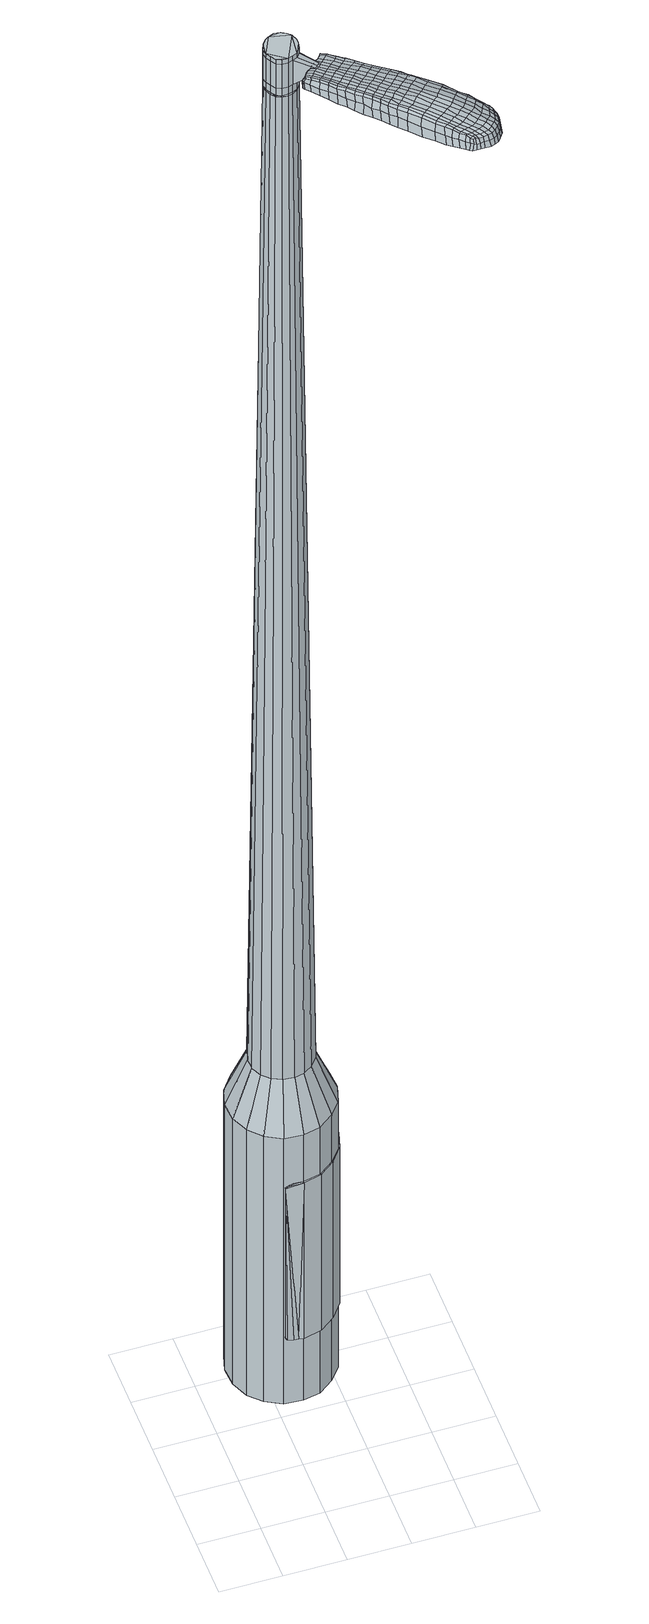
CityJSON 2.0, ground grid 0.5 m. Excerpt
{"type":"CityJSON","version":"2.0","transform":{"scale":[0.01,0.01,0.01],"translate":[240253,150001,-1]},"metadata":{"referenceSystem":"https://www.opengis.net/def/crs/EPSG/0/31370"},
"CityObjects":{
"object1":{"type":"GenericCityObject","attributes":{"cluster":931,"mean_distance_to_centroid":0.25,"new_centroid_x":240253.65,"new_centroid_y":150002.53,"mean_distance_to_camera":6.31,"H1":20.64,"H2":16.55,"Z_final":116.7,"cluster2":-1,"proj_x":240248.63,"proj_y":150007.38,"id_line":44133,"bearing_l":43.96,"distance":6.98,"orientation":"right","G_obj":313.96},"geometry":[{"type":"MultiSurface","lod":"2","boundaries":[[[0,1,2,3]],[[1,4,5,2]],[[4,6,7,5]],[[6,8,9,7]],[[8,10,11,9]],[[10,12,13,11]],[[12,14,15,13]],[[14,16,17,15]],[[16,18,19,17]],[[18,20,21,19]],[[20,22,23,21]],[[22,24,25,23]],[[24,26,27,25]],[[26,28,29,27]],[[28,30,31,29]],[[30,32,33,31]],[[32,34,35,33]],[[34,0,3,35]],[[36,37,38,39]],[[38,40,41,42]],[[41,43,42]],[[42,44,45,46]],[[45,47,46]],[[46,48,49,50]],[[49,51,50]],[[42,46,50,38]],[[50,52,39,38]],[[53,36,39]],[[2,5,7,35]],[[7,9,11,15]],[[11,13,15]],[[15,17,19,23]],[[19,21,23]],[[23,25,27,31]],[[27,29,31]],[[15,23,31,7]],[[31,33,35,7]],[[3,2,35]],[[1,0,54,55]],[[0,34,56,54]],[[34,32,57,56]],[[32,30,58,57]],[[30,28,59,58]],[[28,26,60,59]],[[26,24,61,60]],[[24,22,62,61]],[[22,20,63,62]],[[20,18,64,63]],[[18,16,65,64]],[[16,14,66,65]],[[14,12,67,66]],[[12,10,68,67]],[[10,8,69,68]],[[8,6,70,69]],[[6,4,71,70]],[[4,1,55,71]],[[55,54,72,73]],[[54,56,74,72]],[[56,57,75,74]],[[57,58,76,75]],[[58,59,77,76]],[[59,60,78,77]],[[60,61,79,78]],[[61,62,80,79]],[[62,63,81,80]],[[63,64,82,81]],[[64,65,83,82]],[[65,66,84,83]],[[66,67,85,84]],[[67,68,86,85]],[[68,69,87,86]],[[69,70,88,87]],[[70,71,89,88]],[[71,55,73,89]],[[90,91,92,73]],[[93,94,91,90]],[[75,95,94,93]],[[96,97,95,75]],[[98,99,97,96]],[[100,101,99,98]],[[102,103,101,100]],[[104,105,103,102]],[[106,107,105,104]],[[108,109,107,106]],[[83,110,109,108]],[[111,112,110,83]],[[85,113,112,111]],[[86,114,113,85]],[[115,116,114,86]],[[117,118,116,115]],[[89,119,118,117]],[[73,92,119,89]],[[120,121,122,123]],[[124,120,123,125]],[[126,124,125,127]],[[128,126,127,129]],[[130,128,129,131]],[[132,130,131,133]],[[134,132,133,135]],[[136,134,135,137]],[[138,136,137,139]],[[140,138,139,141]],[[142,140,141,143]],[[144,142,143,145]],[[146,144,145,147]],[[148,146,147,149]],[[150,148,149,151]],[[152,150,151,153]],[[72,90,73]],[[72,74,93,90]],[[74,75,93]],[[76,96,75]],[[76,77,98,96]],[[77,78,100,98]],[[78,79,102,100]],[[79,80,104,102]],[[80,81,106,104]],[[81,82,108,106]],[[82,83,108]],[[84,111,83]],[[84,85,111]],[[87,115,86]],[[87,88,117,115]],[[88,89,117]],[[154,92,91]],[[155,118,119]],[[155,156,116,118]],[[156,114,116]],[[157,112,113]],[[157,110,112]],[[158,109,110]],[[158,159,107,109]],[[159,160,105,107]],[[160,161,103,105]],[[161,162,101,103]],[[162,163,99,101]],[[163,164,97,99]],[[164,95,97]],[[165,94,95]],[[165,154,91,94]],[[39,52,152,166]],[[92,154,167,153]],[[53,39,166,121]],[[154,165,122,167]],[[36,53,121,120]],[[165,95,123,122]],[[37,36,120,124]],[[95,164,125,123]],[[38,37,124,126]],[[164,163,127,125]],[[40,38,126,128]],[[163,162,129,127]],[[41,40,128,130]],[[162,161,131,129]],[[43,41,130,132]],[[161,160,133,131]],[[42,43,132,134]],[[160,159,135,133]],[[44,42,134,136]],[[159,158,137,135]],[[45,44,136,138]],[[158,110,139,137]],[[47,45,138,140]],[[110,157,141,139]],[[46,47,140,142]],[[157,113,143,141]],[[48,46,142,144]],[[113,114,145,143]],[[49,48,144,146]],[[114,156,147,145]],[[51,49,146,148]],[[156,155,149,147]],[[50,51,148,150]],[[155,119,151,149]],[[52,50,150,152]],[[119,92,153,151]],[[152,153,168,169]],[[153,167,170,168]],[[167,122,171,170]],[[122,121,172,171]],[[121,166,173,172]],[[166,152,169,173]],[[174,175,176,177]],[[178,174,177,179]],[[174,178,180,181]],[[175,174,181,182]],[[183,184,185,186]],[[187,183,186,188]],[[183,187,189,190]],[[184,183,190,191]],[[192,193,194,195]],[[196,192,195,197]],[[192,196,198,199]],[[193,192,199,200]],[[201,202,203,204]],[[205,201,204,206]],[[201,205,207,208]],[[202,201,208,209]],[[210,211,212,213]],[[214,210,213,215]],[[210,214,216,217]],[[211,210,217,218]],[[219,220,221,222]],[[223,219,222,224]],[[219,223,225,226]],[[220,219,226,227]],[[228,229,230,231]],[[220,228,231,221]],[[228,220,227,232]],[[229,228,232,233]],[[234,235,236,237]],[[229,234,237,230]],[[234,229,233,238]],[[235,234,238,239]],[[240,178,179,241]],[[235,240,241,236]],[[240,235,239,242]],[[178,240,242,180]],[[243,244,245,246]],[[247,243,246,248]],[[243,247,249,250]],[[244,243,250,251]],[[252,253,254,255]],[[244,252,255,245]],[[252,244,251,256]],[[253,252,256,257]],[[258,259,260,261]],[[253,258,261,254]],[[258,253,257,262]],[[259,258,262,263]],[[264,265,266,267]],[[259,264,267,260]],[[264,259,263,268]],[[265,264,268,269]],[[270,175,182,271]],[[265,270,271,266]],[[270,265,269,272]],[[175,270,272,176]],[[273,274,275,276]],[[277,273,276,278]],[[273,277,279,280]],[[274,273,280,281]],[[282,283,284,285]],[[274,282,285,275]],[[282,274,281,286]],[[283,282,286,287]],[[288,289,290,291]],[[283,288,291,284]],[[288,283,287,292]],[[289,288,292,293]],[[294,187,188,295]],[[289,294,295,290]],[[294,289,293,296]],[[187,294,296,189]],[[297,298,299,300]],[[301,297,300,302]],[[297,301,303,304]],[[298,297,304,305]],[[306,307,308,309]],[[298,306,309,299]],[[306,298,305,310]],[[307,306,310,311]],[[312,313,314,315]],[[307,312,315,308]],[[312,307,311,316]],[[313,312,316,317]],[[318,319,320,321]],[[313,318,321,314]],[[318,313,317,322]],[[319,318,322,323]],[[324,184,191,325]],[[319,324,325,320]],[[324,319,323,326]],[[184,324,326,185]],[[327,213,212,328]],[[329,327,328,330]],[[327,329,331,332]],[[213,327,332,215]],[[333,329,330,334]],[[335,333,334,336]],[[333,335,337,338]],[[329,333,338,331]],[[339,335,336,340]],[[341,339,340,342]],[[339,341,343,344]],[[335,339,344,337]],[[345,341,342,346]],[[347,345,346,348]],[[345,347,349,350]],[[341,345,350,343]],[[351,347,348,352]],[[202,351,352,203]],[[351,202,209,353]],[[347,351,353,349]],[[354,355,200,199]],[[356,354,199,198]],[[354,356,357,358]],[[355,354,358,359]],[[360,361,359,358]],[[362,360,358,357]],[[360,362,363,364]],[[361,360,364,365]],[[366,367,365,364]],[[368,366,364,363]],[[366,368,369,370]],[[367,366,370,371]],[[372,373,371,370]],[[374,372,370,369]],[[372,374,207,205]],[[373,372,205,206]],[[375,376,377,378]],[[277,375,378,279]],[[375,277,278,379]],[[376,375,379,380]],[[381,196,197,382]],[[376,381,382,377]],[[381,376,380,383]],[[196,381,383,198]],[[384,385,386,387]],[[223,384,387,225]],[[384,223,224,388]],[[385,384,388,389]],[[390,391,392,393]],[[385,390,393,386]],[[390,385,389,394]],[[391,390,394,395]],[[396,193,200,397]],[[391,396,397,392]],[[396,391,395,398]],[[193,396,398,194]],[[399,400,401,402]],[[181,399,402,182]],[[399,181,180,403]],[[400,399,403,404]],[[405,406,407,408]],[[400,405,408,401]],[[405,400,404,409]],[[406,405,409,410]],[[411,204,203,412]],[[406,411,412,407]],[[411,406,410,413]],[[204,411,413,206]],[[414,415,416,417]],[[186,414,417,188]],[[414,186,185,418]],[[415,414,418,419]],[[420,208,207,421]],[[415,420,421,416]],[[420,415,419,422]],[[208,420,422,209]],[[423,424,425,426]],[[301,423,426,303]],[[423,301,302,427]],[[424,423,427,428]],[[429,214,215,430]],[[424,429,430,425]],[[429,424,428,431]],[[214,429,431,216]],[[432,433,434,435]],[[247,432,435,249]],[[432,247,248,436]],[[433,432,436,437]],[[438,439,440,441]],[[433,438,441,434]],[[438,433,437,442]],[[439,438,442,443]],[[444,211,218,445]],[[439,444,445,440]],[[444,439,443,446]],[[211,444,446,212]],[[447,448,437,436]],[[246,447,436,248]],[[447,246,245,449]],[[448,447,449,450]],[[451,452,443,442]],[[448,451,442,437]],[[451,448,450,453]],[[452,451,453,454]],[[455,328,212,446]],[[452,455,446,443]],[[455,452,454,456]],[[328,455,456,330]],[[457,458,459,460]],[[304,457,460,305]],[[457,304,303,426]],[[458,457,426,425]],[[461,332,331,462]],[[458,461,462,459]],[[461,458,425,430]],[[332,461,430,215]],[[463,464,450,449]],[[255,463,449,245]],[[463,255,254,465]],[[464,463,465,466]],[[467,468,454,453]],[[464,467,453,450]],[[467,464,466,469]],[[468,467,469,470]],[[471,334,330,456]],[[468,471,456,454]],[[471,468,470,472]],[[334,471,472,336]],[[473,474,475,476]],[[310,473,476,311]],[[473,310,305,460]],[[474,473,460,459]],[[477,338,337,478]],[[474,477,478,475]],[[477,474,459,462]],[[338,477,462,331]],[[479,480,466,465]],[[261,479,465,254]],[[479,261,260,481]],[[480,479,481,482]],[[483,484,470,469]],[[480,483,469,466]],[[483,480,482,485]],[[484,483,485,486]],[[487,340,336,472]],[[484,487,472,470]],[[487,484,486,488]],[[340,487,488,342]],[[489,490,491,492]],[[316,489,492,317]],[[489,316,311,476]],[[490,489,476,475]],[[493,344,343,494]],[[490,493,494,491]],[[493,490,475,478]],[[344,493,478,337]],[[495,496,482,481]],[[267,495,481,260]],[[495,267,266,497]],[[496,495,497,498]],[[499,500,486,485]],[[496,499,485,482]],[[499,496,498,501]],[[500,499,501,502]],[[503,346,342,488]],[[500,503,488,486]],[[503,500,502,504]],[[346,503,504,348]],[[505,506,507,508]],[[322,505,508,323]],[[505,322,317,492]],[[506,505,492,491]],[[509,350,349,510]],[[506,509,510,507]],[[509,506,491,494]],[[350,509,494,343]],[[511,512,498,497]],[[271,511,497,266]],[[511,271,182,402]],[[512,511,402,401]],[[513,514,502,501]],[[512,513,501,498]],[[513,512,401,408]],[[514,513,408,407]],[[515,352,348,504]],[[514,515,504,502]],[[515,514,407,412]],[[352,515,412,203]],[[516,517,419,418]],[[326,516,418,185]],[[516,326,323,508]],[[517,516,508,507]],[[518,353,209,422]],[[517,518,422,419]],[[518,517,507,510]],[[353,518,510,349]],[[519,520,380,379]],[[276,519,379,278]],[[519,276,275,521]],[[520,519,521,522]],[[523,356,198,383]],[[520,523,383,380]],[[523,520,522,524]],[[356,523,524,357]],[[525,526,527,528]],[[226,525,528,227]],[[525,226,225,387]],[[526,525,387,386]],[[529,530,531,532]],[[526,529,532,527]],[[529,526,386,393]],[[530,529,393,392]],[[533,355,359,534]],[[530,533,534,531]],[[533,530,392,397]],[[355,533,397,200]],[[535,536,522,521]],[[285,535,521,275]],[[535,285,284,537]],[[536,535,537,538]],[[539,362,357,524]],[[536,539,524,522]],[[539,536,538,540]],[[362,539,540,363]],[[541,542,543,544]],[[232,541,544,233]],[[541,232,227,528]],[[542,541,528,527]],[[545,546,547,548]],[[542,545,548,543]],[[545,542,527,532]],[[546,545,532,531]],[[549,361,365,550]],[[546,549,550,547]],[[549,546,531,534]],[[361,549,534,359]],[[551,552,538,537]],[[291,551,537,284]],[[551,291,290,553]],[[552,551,553,554]],[[555,368,363,540]],[[552,555,540,538]],[[555,552,554,556]],[[368,555,556,369]],[[557,558,559,560]],[[238,557,560,239]],[[557,238,233,544]],[[558,557,544,543]],[[561,562,563,564]],[[558,561,564,559]],[[561,558,543,548]],[[562,561,548,547]],[[565,367,371,566]],[[562,565,566,563]],[[565,562,547,550]],[[367,565,550,365]],[[567,568,554,553]],[[295,567,553,290]],[[567,295,188,417]],[[568,567,417,416]],[[569,374,369,556]],[[568,569,556,554]],[[569,568,416,421]],[[374,569,421,207]],[[570,571,404,403]],[[242,570,403,180]],[[570,242,239,560]],[[571,570,560,559]],[[572,573,410,409]],[[571,572,409,404]],[[572,571,559,564]],[[573,572,564,563]],[[574,373,206,413]],[[573,574,413,410]],[[574,573,563,566]],[[373,574,566,371]],[[575,576,577,578]],[[578,577,579,580]],[[581,579,577,582]],[[582,577,576,583]],[[584,585,586,587]],[[587,586,588,589]],[[590,588,586,591]],[[591,586,585,592]],[[593,594,595,596]],[[596,595,597,598]],[[599,597,595,600]],[[600,595,594,601]],[[602,603,604,605]],[[605,604,606,607]],[[608,606,604,609]],[[609,604,603,610]],[[611,612,613,614]],[[614,613,615,616]],[[617,615,613,618]],[[618,613,612,619]],[[620,621,622,623]],[[623,622,624,625]],[[626,624,622,627]],[[627,622,621,628]],[[629,630,631,632]],[[632,631,621,620]],[[628,621,631,633]],[[633,631,630,634]],[[635,636,637,638]],[[638,637,630,629]],[[634,630,637,639]],[[639,637,636,640]],[[580,579,641,642]],[[642,641,636,635]],[[640,636,641,643]],[[643,641,579,581]],[[644,645,646,647]],[[647,646,648,649]],[[650,648,646,651]],[[651,646,645,652]],[[653,654,655,656]],[[656,655,645,644]],[[652,645,655,657]],[[657,655,654,658]],[[659,660,661,662]],[[662,661,654,653]],[[658,654,661,663]],[[663,661,660,664]],[[665,666,667,668]],[[668,667,660,659]],[[664,660,667,669]],[[669,667,666,670]],[[583,576,671,672]],[[672,671,666,665]],[[670,666,671,673]],[[673,671,576,575]],[[674,675,676,677]],[[677,676,678,679]],[[680,678,676,681]],[[681,676,675,682]],[[683,684,685,686]],[[686,685,675,674]],[[682,675,685,687]],[[687,685,684,688]],[[689,690,691,692]],[[692,691,684,683]],[[688,684,691,693]],[[693,691,690,694]],[[589,588,695,696]],[[696,695,690,689]],[[694,690,695,697]],[[697,695,588,590]],[[698,699,700,701]],[[701,700,702,703]],[[704,702,700,705]],[[705,700,699,706]],[[707,708,709,710]],[[710,709,699,698]],[[706,699,709,711]],[[711,709,708,712]],[[713,714,715,716]],[[716,715,708,707]],[[712,708,715,717]],[[717,715,714,718]],[[719,720,721,722]],[[722,721,714,713]],[[718,714,721,723]],[[723,721,720,724]],[[592,585,725,726]],[[726,725,720,719]],[[724,720,725,727]],[[727,725,585,584]],[[611,614,728,729]],[[729,728,730,731]],[[732,730,728,733]],[[733,728,614,616]],[[731,730,734,735]],[[735,734,736,737]],[[738,736,734,739]],[[739,734,730,732]],[[737,736,740,741]],[[741,740,742,743]],[[744,742,740,745]],[[745,740,736,738]],[[743,742,746,747]],[[747,746,748,749]],[[750,748,746,751]],[[751,746,742,744]],[[749,748,752,753]],[[753,752,603,602]],[[610,603,752,754]],[[754,752,748,750]],[[601,755,756,600]],[[600,756,757,599]],[[758,757,756,759]],[[759,756,755,760]],[[760,761,762,759]],[[759,762,763,758]],[[764,763,762,765]],[[765,762,761,766]],[[766,767,768,765]],[[765,768,769,764]],[[770,769,768,771]],[[771,768,767,772]],[[772,773,774,771]],[[771,774,775,770]],[[608,775,774,606]],[[606,774,773,607]],[[776,777,778,779]],[[779,778,678,680]],[[679,678,778,780]],[[780,778,777,781]],[[598,597,782,783]],[[783,782,777,776]],[[781,777,782,784]],[[784,782,597,599]],[[785,786,787,788]],[[788,787,624,626]],[[625,624,787,789]],[[789,787,786,790]],[[791,792,793,794]],[[794,793,786,785]],[[790,786,793,795]],[[795,793,792,796]],[[601,594,797,798]],[[798,797,792,791]],[[796,792,797,799]],[[799,797,594,593]],[[800,801,802,803]],[[803,802,582,583]],[[581,582,802,804]],[[804,802,801,805]],[[806,807,808,809]],[[809,808,801,800]],[[805,801,808,810]],[[810,808,807,811]],[[602,605,812,813]],[[813,812,807,806]],[[811,807,812,814]],[[814,812,605,607]],[[815,816,817,818]],[[818,817,587,589]],[[584,587,817,819]],[[819,817,816,820]],[[608,609,821,822]],[[822,821,816,815]],[[820,816,821,823]],[[823,821,609,610]],[[824,825,702,826]],[[826,702,704]],[[703,702,825,827]],[[616,615,828,829]],[[829,828,825,824]],[[827,825,828,830]],[[830,828,615,617]],[[831,832,833]],[[833,832,648,650]],[[649,648,832,834]],[[835,836,837,838]],[[838,837,832,831]],[[834,832,837,839]],[[839,837,836,840]],[[619,612,841,842]],[[842,841,836,835]],[[840,836,841,843]],[[843,841,612,611]],[[844,845,834]],[[834,845,647,649]],[[644,647,845,846]],[[846,845,844,847]],[[840,848,849,839]],[[839,849,844,834]],[[847,844,849,850]],[[850,849,848,851]],[[611,729,852,843]],[[843,852,848,840]],[[851,848,852,853]],[[853,852,729,731]],[[854,855,856,857]],[[857,856,705,706]],[[704,705,856,826]],[[826,856,855,824]],[[732,733,858,859]],[[859,858,855,854]],[[824,855,858,829]],[[829,858,733,616]],[[847,860,861,846]],[[846,861,656,644]],[[653,656,861,862]],[[862,861,860,863]],[[851,864,865,850]],[[850,865,860,847]],[[863,860,865,866]],[[866,865,864,867]],[[731,735,868,853]],[[853,868,864,851]],[[867,864,868,869]],[[869,868,735,737]],[[870,871,872,873]],[[873,872,711,712]],[[706,711,872,857]],[[857,872,871,854]],[[738,739,874,875]],[[875,874,871,870]],[[854,871,874,859]],[[859,874,739,732]],[[863,876,877,862]],[[862,877,662,653]],[[659,662,877,878]],[[878,877,876,879]],[[867,880,881,866]],[[866,881,876,863]],[[879,876,881,882]],[[882,881,880,883]],[[737,741,884,869]],[[869,884,880,867]],[[883,880,884,885]],[[885,884,741,743]],[[886,887,888,889]],[[889,888,717,718]],[[712,717,888,873]],[[873,888,887,870]],[[744,745,890,891]],[[891,890,887,886]],[[870,887,890,875]],[[875,890,745,738]],[[879,892,893,878]],[[878,893,668,659]],[[665,668,893,894]],[[894,893,892,895]],[[883,896,897,882]],[[882,897,892,879]],[[895,892,897,898]],[[898,897,896,899]],[[743,747,900,885]],[[885,900,896,883]],[[899,896,900,901]],[[901,900,747,749]],[[902,903,904,905]],[[905,904,723,724]],[[718,723,904,889]],[[889,904,903,886]],[[750,751,906,907]],[[907,906,903,902]],[[886,903,906,891]],[[891,906,751,744]],[[895,908,909,894]],[[894,909,672,665]],[[583,672,909,803]],[[803,909,908,800]],[[899,910,911,898]],[[898,911,908,895]],[[800,908,911,809]],[[809,911,910,806]],[[749,753,912,901]],[[901,912,910,899]],[[806,910,912,813]],[[813,912,753,602]],[[820,913,914,819]],[[819,914,727,584]],[[724,727,914,905]],[[905,914,913,902]],[[610,754,915,823]],[[823,915,913,820]],[[902,913,915,907]],[[907,915,754,750]],[[781,916,917,780]],[[780,917,677,679]],[[674,677,917,918]],[[918,917,916,919]],[[599,757,920,784]],[[784,920,916,781]],[[919,916,920,921]],[[921,920,757,758]],[[922,923,924,925]],[[925,924,627,628]],[[626,627,924,788]],[[788,924,923,785]],[[926,927,928,929]],[[929,928,923,922]],[[785,923,928,794]],[[794,928,927,791]],[[760,755,930,931]],[[931,930,927,926]],[[791,927,930,798]],[[798,930,755,601]],[[919,932,933,918]],[[918,933,686,674]],[[683,686,933,934]],[[934,933,932,935]],[[758,763,936,921]],[[921,936,932,919]],[[935,932,936,937]],[[937,936,763,764]],[[938,939,940,941]],[[941,940,633,634]],[[628,633,940,925]],[[925,940,939,922]],[[942,943,944,945]],[[945,944,939,938]],[[922,939,944,929]],[[929,944,943,926]],[[766,761,946,947]],[[947,946,943,942]],[[926,943,946,931]],[[931,946,761,760]],[[935,948,949,934]],[[934,949,692,683]],[[689,692,949,950]],[[950,949,948,951]],[[764,769,952,937]],[[937,952,948,935]],[[951,948,952,953]],[[953,952,769,770]],[[954,955,956,957]],[[957,956,639,640]],[[634,639,956,941]],[[941,956,955,938]],[[958,959,960,961]],[[961,960,955,954]],[[938,955,960,945]],[[945,960,959,942]],[[772,767,962,963]],[[963,962,959,958]],[[942,959,962,947]],[[947,962,767,766]],[[951,964,965,950]],[[950,965,696,689]],[[589,696,965,818]],[[818,965,964,815]],[[770,775,966,953]],[[953,966,964,951]],[[815,964,966,822]],[[822,966,775,608]],[[805,967,968,804]],[[804,968,643,581]],[[640,643,968,957]],[[957,968,967,954]],[[811,969,970,810]],[[810,970,967,805]],[[954,967,970,961]],[[961,970,969,958]],[[607,773,971,814]],[[814,971,969,811]],[[958,969,971,963]],[[963,971,773,772]],[[575,578,177,176]],[[578,580,179,177]],[[590,591,190,189]],[[591,592,191,190]],[[593,596,195,194]],[[596,598,197,195]],[[617,618,217,216]],[[618,619,218,217]],[[620,623,222,221]],[[623,625,224,222]],[[629,632,231,230]],[[632,620,221,231]],[[635,638,237,236]],[[638,629,230,237]],[[580,642,241,179]],[[642,635,236,241]],[[650,651,250,249]],[[651,652,251,250]],[[652,657,256,251]],[[657,658,257,256]],[[658,663,262,257]],[[663,664,263,262]],[[664,669,268,263]],[[669,670,269,268]],[[670,673,272,269]],[[673,575,176,272]],[[680,681,280,279]],[[681,682,281,280]],[[682,687,286,281]],[[687,688,287,286]],[[688,693,292,287]],[[693,694,293,292]],[[694,697,296,293]],[[697,590,189,296]],[[698,701,300,299]],[[701,703,302,300]],[[707,710,309,308]],[[710,698,299,309]],[[713,716,315,314]],[[716,707,308,315]],[[719,722,321,320]],[[722,713,314,321]],[[592,726,325,191]],[[726,719,320,325]],[[776,779,378,377]],[[779,680,279,378]],[[598,783,382,197]],[[783,776,377,382]],[[625,789,388,224]],[[789,790,389,388]],[[790,795,394,389]],[[795,796,395,394]],[[796,799,398,395]],[[799,593,194,398]],[[703,427,302]],[[703,827,428,427]],[[827,830,431,428]],[[830,617,216,431]],[[831,833,435,434]],[[833,650,249,435]],[[835,838,441,440]],[[838,831,434,441]],[[619,842,445,218]],[[842,835,440,445]],[[972,973,974,975]],[[976,977,975,974]],[[978,979,980,981]],[[982,983,984,985]],[[973,986,987,974]],[[988,976,974,987]],[[989,978,981,990]],[[991,992,983,982]],[[986,993,994,987]],[[994,995,988,987]],[[996,989,990,997]],[[998,992,991,999]],[[993,1000,1001,994]],[[1001,1002,995,994]],[[1003,996,997,1004]],[[1005,998,999,1006]],[[1007,1008,1009,1010]],[[1011,1012,1008,1007]],[[1011,1013,1014,1012]],[[1013,1015,1016,1014]],[[1017,1018,1019,1020]],[[1021,1022,1018,1017]],[[1023,1024,1022,1021]],[[1025,1026,1024,1023]],[[1020,1009,1008,1017]],[[1017,1008,1012,1021]],[[1012,1014,1023,1021]],[[1014,1016,1025,1023]],[[981,980,977,976]],[[990,981,976,988]],[[995,997,990,988]],[[1002,1004,997,995]],[[982,985,979,978]],[[991,982,978,989]],[[999,991,989,996]],[[1006,999,996,1003]],[[983,1007,1010,984]],[[992,1011,1007,983]],[[1013,1011,992,998]],[[1015,1013,998,1005]],[[1027,1028,1029,1030]],[[1029,1031,1032,1033]],[[1029,1033,1034,1035]],[[1029,1035,1030]],[[1036,1027,1030,1037]],[[1038,1037,1030,1039]],[[1040,1039,1030]],[[1041,1029,1028,1042]],[[1043,1041,1042,1044]],[[1045,1043,1044,1046]],[[1047,1045,1046,1048]],[[1049,1047,1048,1050]],[[1050,1051,1052,1053]],[[1050,1053,1054,1055]],[[1050,1055,1056,1057]],[[1056,1058,1059,1060]],[[1056,1060,1061,1062]],[[1056,1062,1057]],[[1050,1057,1049]],[[1063,1064,1028,1027]],[[1065,1066,1031,1029]],[[1067,1068,1040,1030]],[[1064,1069,1042,1028]],[[1070,1065,1029,1041]],[[1069,1071,1044,1042]],[[1072,1070,1041,1043]],[[1071,1073,1046,1044]],[[1074,1072,1043,1045]],[[1073,1075,1048,1046]],[[1076,1074,1045,1047]],[[1075,1077,1050,1048]],[[1078,1076,1047,1049]],[[1077,1079,1051,1050]],[[1080,1081,1058,1056]],[[1082,1078,1049,1057]],[[1052,1051,1079,1083]],[[1053,1052,1083,1084]],[[1054,1053,1084,1085]],[[1055,1054,1085,1086]],[[1056,1055,1086,1080]],[[1087,1063,1027,1036]],[[1088,1087,1036,1037]],[[1089,1088,1037,1038]],[[1090,1089,1038,1039]],[[1068,1090,1039,1040]],[[1032,1031,1066,1091]],[[1059,1058,1081,1092]],[[1033,1032,1091,1093]],[[1034,1033,1093,1094]],[[1035,1034,1094,1095]],[[1030,1035,1095,1067]],[[1060,1059,1092,1096]],[[1061,1060,1096,1097]],[[1062,1061,1097,1098]],[[1057,1062,1098,1082]]]}]}
},
"vertices":[
[97,123,384],[85,114,384],[85,114,96],[97,123,96],[71,111,384],[71,111,96],[56,112,384],[56,112,96],[43,119,384],[43,119,96],[33,129,384],[33,129,96],[27,143,384],[27,143,96],[26,158,384],[26,158,96],[30,172,384],[30,172,96],[39,184,384],[39,184,96],[51,192,384],[51,192,96],[65,195,384],[65,195,96],[80,194,384],[80,194,96],[93,187,384],[93,187,96],[103,177,384],[103,177,96],[109,163,384],[109,163,96],[110,149,384],[110,149,96],[106,134,384],[106,134,96],[81,152,1524],[81,156,1524],[79,161,1524],[77,143,1524],[76,164,1524],[72,166,1524],[62,165,1524],[67,167,1524],[59,163,1524],[56,159,1524],[55,150,1524],[54,154,1524],[57,146,1524],[60,142,1524],[69,140,1524],[64,140,1524],[73,141,1524],[80,147,1524],[85,135,429],[78,130,429],[91,142,429],[93,150,429],[92,159,429],[89,167,429],[83,173,429],[75,177,429],[66,178,429],[58,176,429],[50,171,429],[45,164,429],[43,156,429],[43,147,429],[47,139,429],[53,133,429],[61,129,429],[70,128,429],[77,143,1483],[73,141,1483],[80,147,1483],[81,152,1483],[81,156,1483],[79,161,1483],[76,164,1483],[72,166,1483],[67,167,1483],[62,165,1483],[59,163,1483],[56,159,1483],[54,154,1483],[55,150,1483],[57,146,1483],[60,142,1483],[64,140,1483],[69,140,1483],[77,144,1483],[77,144,1485],[73,141,1485],[79,147,1483],[79,147,1485],[81,152,1485],[80,156,1483],[80,156,1485],[79,160,1483],[79,160,1485],[75,163,1483],[75,163,1485],[71,165,1483],[71,165,1485],[67,166,1483],[67,166,1485],[63,165,1483],[63,165,1485],[59,162,1483],[59,162,1485],[56,159,1485],[55,154,1483],[55,154,1485],[55,150,1485],[57,146,1485],[60,143,1483],[60,143,1485],[64,141,1483],[64,141,1485],[69,140,1485],[81,152,1519],[80,147,1519],[80,147,1493],[81,152,1493],[81,156,1519],[81,156,1493],[79,161,1519],[79,161,1493],[76,164,1519],[76,164,1493],[72,166,1519],[72,166,1493],[67,167,1519],[67,167,1493],[62,165,1519],[62,165,1493],[59,163,1519],[59,163,1493],[56,159,1519],[56,159,1493],[54,154,1519],[54,154,1493],[55,150,1519],[55,150,1493],[57,146,1519],[57,146,1493],[60,142,1519],[60,142,1493],[64,140,1519],[64,140,1493],[69,140,1519],[69,140,1493],[73,141,1519],[73,141,1493],[77,143,1485],[64,140,1485],[60,142,1485],[54,154,1485],[59,163,1485],[62,165,1485],[67,167,1485],[72,166,1485],[76,164,1485],[79,161,1485],[81,156,1485],[80,147,1485],[77,143,1519],[77,143,1493],[88,128,1513],[88,128,1518],[90,130,1513],[92,132,1513],[92,132,1518],[90,130,1518],[128,63,1519],[123,68,1518],[123,66,1509],[127,61,1510],[133,57,1519],[133,55,1510],[134,58,1526],[128,65,1525],[123,70,1525],[155,90,1519],[150,95,1518],[149,94,1525],[154,89,1525],[162,84,1519],[160,83,1526],[164,84,1510],[157,90,1510],[152,95,1509],[194,25,1519],[191,22,1519],[192,21,1513],[194,24,1513],[196,28,1519],[197,28,1513],[195,29,1524],[193,26,1524],[190,23,1524],[142,78,1530],[137,83,1529],[135,81,1529],[140,76,1530],[149,71,1531],[146,69,1531],[151,74,1530],[145,81,1530],[140,86,1529],[86,136,1512],[84,134,1512],[85,133,1517],[87,135,1517],[88,138,1512],[89,137,1517],[89,138,1506],[87,135,1506],[85,133,1506],[170,21,1519],[167,23,1519],[167,22,1512],[169,20,1512],[172,20,1518],[171,19,1512],[172,21,1522],[170,22,1523],[168,25,1524],[163,27,1519],[159,30,1519],[159,28,1512],[163,25,1512],[164,28,1524],[160,32,1525],[155,34,1519],[149,40,1519],[149,38,1511],[155,32,1511],[155,36,1526],[150,41,1526],[141,48,1519],[141,46,1510],[142,50,1526],[79,119,1513],[84,113,1513],[85,115,1518],[80,120,1517],[76,124,1512],[77,123,1516],[76,122,1506],[79,118,1507],[84,112,1507],[89,108,1514],[94,102,1515],[94,103,1520],[90,109,1519],[89,106,1507],[94,100,1507],[99,96,1515],[104,90,1516],[104,92,1522],[99,98,1521],[99,94,1508],[103,89,1508],[109,85,1517],[113,79,1517],[114,81,1524],[109,87,1523],[108,83,1508],[113,77,1509],[118,74,1518],[119,76,1524],[118,72,1509],[196,46,1519],[194,48,1519],[193,48,1524],[195,45,1523],[197,43,1518],[196,43,1522],[199,44,1512],[197,46,1512],[196,48,1512],[191,52,1519],[187,57,1519],[186,56,1525],[190,52,1524],[193,52,1512],[189,57,1512],[183,61,1519],[178,67,1519],[176,66,1526],[182,61,1526],[185,61,1511],[180,67,1511],[170,75,1519],[168,75,1526],[172,75,1510],[101,140,1513],[107,135,1513],[108,135,1507],[103,140,1507],[97,144,1512],[98,144,1506],[97,142,1516],[100,140,1517],[106,135,1518],[112,130,1514],[118,125,1515],[120,125,1507],[114,130,1507],[111,129,1519],[116,124,1520],[123,120,1515],[129,115,1516],[131,115,1508],[125,120,1508],[122,119,1521],[127,114,1522],[134,109,1517],[140,104,1517],[142,105,1509],[136,110,1508],[133,109,1523],[138,104,1524],[145,99,1518],[147,100,1509],[143,99,1524],[91,131,1519],[89,129,1519],[96,126,1520],[94,124,1520],[98,128,1520],[93,133,1519],[101,120,1522],[99,119,1522],[106,115,1523],[104,113,1523],[108,117,1523],[103,122,1521],[111,110,1524],[109,108,1524],[117,104,1525],[114,102,1525],[119,107,1525],[114,112,1524],[122,99,1526],[120,97,1526],[127,94,1527],[125,92,1527],[129,96,1527],[124,101,1526],[132,88,1528],[130,86,1528],[135,91,1528],[191,28,1527],[188,25,1527],[193,31,1526],[190,35,1527],[187,31,1528],[185,29,1528],[183,36,1529],[180,33,1529],[185,39,1528],[181,44,1530],[178,41,1530],[175,39,1530],[173,46,1531],[170,44,1531],[176,50,1530],[169,56,1531],[167,53,1531],[164,50,1531],[158,62,1531],[155,60,1531],[160,65,1531],[198,41,1518],[198,38,1519],[199,38,1513],[199,41,1513],[196,42,1523],[197,39,1523],[197,33,1519],[198,33,1513],[196,34,1524],[174,19,1518],[177,19,1518],[176,20,1523],[174,21,1523],[174,18,1513],[177,18,1513],[180,19,1519],[184,19,1519],[183,20,1524],[180,20,1523],[180,18,1513],[185,18,1513],[188,20,1519],[187,21,1524],[188,19,1513],[129,66,1528],[130,67,1528],[126,73,1528],[124,71,1527],[135,60,1528],[136,61,1529],[133,69,1529],[135,71,1530],[130,77,1529],[128,74,1528],[139,62,1529],[141,64,1530],[137,73,1530],[132,79,1529],[144,67,1531],[152,88,1528],[151,87,1529],[157,80,1529],[159,82,1528],[147,93,1527],[146,92,1528],[148,84,1529],[154,77,1530],[143,89,1528],[95,144,1512],[93,143,1512],[94,142,1517],[95,143,1517],[96,144,1506],[94,143,1506],[91,140,1512],[92,139,1517],[92,140,1506],[75,126,1512],[77,127,1512],[77,126,1506],[75,124,1506],[77,125,1517],[78,126,1517],[78,128,1512],[80,130,1512],[81,129,1506],[79,127,1506],[79,128,1517],[81,130,1517],[82,132,1512],[83,131,1506],[83,131,1517],[80,121,1519],[82,122,1519],[85,116,1520],[87,117,1520],[83,124,1519],[85,126,1519],[88,118,1520],[90,120,1520],[87,128,1519],[92,122,1520],[99,139,1519],[98,138,1519],[103,132,1520],[104,134,1520],[95,135,1519],[101,130,1520],[90,110,1521],[92,111,1521],[95,104,1522],[96,106,1522],[93,113,1521],[95,115,1521],[98,107,1522],[100,109,1523],[97,117,1522],[102,111,1523],[110,129,1521],[108,127,1521],[114,122,1522],[115,124,1522],[106,125,1521],[111,120,1522],[100,99,1523],[101,100,1523],[105,93,1524],[106,95,1524],[103,102,1523],[105,104,1524],[108,96,1525],[110,98,1525],[107,106,1524],[112,100,1525],[121,118,1523],[119,117,1523],[124,112,1524],[126,113,1524],[117,115,1524],[122,109,1525],[110,88,1525],[111,89,1525],[115,82,1526],[116,84,1526],[113,91,1526],[115,93,1526],[118,85,1527],[120,87,1527],[117,95,1526],[122,90,1527],[131,108,1525],[130,107,1525],[135,102,1526],[137,103,1526],[127,104,1526],[132,99,1527],[119,77,1527],[121,78,1527],[123,80,1527],[125,82,1528],[127,84,1528],[142,98,1527],[140,97,1527],[138,94,1528],[195,43,1525],[195,40,1525],[193,46,1526],[192,43,1526],[194,36,1526],[191,39,1527],[172,22,1525],[174,22,1525],[172,24,1526],[169,25,1525],[178,22,1525],[181,22,1526],[178,25,1527],[175,25,1526],[185,23,1526],[182,27,1527],[189,50,1526],[189,48,1527],[185,55,1527],[185,52,1528],[187,43,1528],[183,48,1529],[165,28,1526],[168,28,1527],[163,32,1528],[161,32,1527],[171,29,1527],[174,29,1528],[169,34,1529],[166,33,1528],[177,31,1528],[172,36,1530],[181,59,1528],[180,57,1529],[175,65,1528],[174,63,1529],[178,54,1529],[172,60,1530],[157,36,1528],[159,37,1528],[153,43,1529],[151,42,1528],[161,38,1529],[164,40,1530],[158,46,1530],[155,44,1530],[167,41,1530],[161,48,1531],[167,74,1529],[166,72,1529],[163,69,1530],[143,51,1528],[145,52,1529],[147,53,1530],[150,55,1530],[152,57,1531],[124,68,1509],[124,70,1518],[129,64,1518],[129,62,1509],[135,58,1519],[135,56,1510],[135,60,1525],[129,66,1525],[125,71,1525],[147,93,1525],[149,93,1518],[154,88,1518],[152,88,1525],[160,82,1519],[159,82,1525],[162,82,1510],[156,88,1509],[151,93,1509],[190,23,1513],[190,24,1519],[192,26,1519],[193,25,1513],[194,29,1519],[195,29,1513],[193,30,1524],[191,27,1524],[189,25,1524],[135,81,1528],[137,83,1528],[142,78,1529],[140,75,1529],[149,71,1529],[146,69,1529],[151,74,1529],[145,80,1529],[140,85,1528],[86,132,1516],[86,132,1512],[88,134,1512],[88,134,1516],[90,136,1512],[90,135,1516],[91,136,1506],[88,134,1506],[86,132,1506],[168,23,1512],[168,25,1519],[171,23,1518],[170,21,1512],[172,22,1518],[172,20,1512],[173,23,1522],[171,24,1523],[169,26,1523],[160,30,1512],[160,32,1519],[165,28,1519],[164,26,1512],[165,29,1524],[161,33,1525],[150,39,1511],[151,41,1519],[156,36,1519],[156,34,1511],[157,37,1525],[151,43,1526],[143,49,1519],[143,48,1510],[143,51,1526],[86,116,1518],[86,115,1513],[81,120,1513],[81,121,1517],[78,124,1512],[79,124,1515],[78,123,1506],[81,119,1506],[86,113,1507],[96,104,1520],[96,103,1514],[91,109,1514],[91,110,1519],[91,107,1507],[95,101,1507],[106,93,1522],[105,92,1516],[100,97,1515],[101,99,1521],[100,96,1508],[105,90,1508],[115,82,1523],[115,81,1517],[110,86,1516],[111,88,1522],[110,84,1508],[115,79,1508],[120,75,1517],[120,77,1524],[119,73,1509],[191,47,1523],[192,47,1519],[194,45,1518],[193,44,1523],[195,43,1518],[194,43,1522],[197,43,1512],[196,45,1512],[194,47,1512],[184,55,1525],[186,55,1519],[189,51,1519],[188,50,1524],[191,51,1512],[187,55,1512],[175,65,1526],[177,66,1519],[182,60,1519],[180,59,1525],[184,60,1511],[178,66,1511],[169,74,1519],[167,73,1526],[170,74,1510],[107,133,1507],[106,133,1513],[100,138,1513],[101,138,1506],[96,142,1512],[97,142,1506],[96,141,1515],[99,138,1517],[104,133,1518],[118,123,1507],[117,123,1514],[111,128,1514],[113,128,1507],[110,128,1519],[115,123,1520],[129,113,1508],[128,113,1516],[122,118,1515],[124,118,1508],[121,118,1521],[126,113,1522],[140,103,1508],[138,103,1517],[133,108,1516],[135,108,1508],[131,108,1522],[137,103,1523],[144,98,1517],[146,98,1509],[142,98,1524],[91,130,1518],[89,129,1518],[96,125,1519],[94,124,1519],[98,127,1519],[93,132,1518],[101,120,1520],[99,118,1520],[107,115,1521],[105,113,1521],[109,117,1521],[104,122,1520],[112,109,1523],[110,107,1523],[117,104,1524],[115,102,1524],[119,106,1524],[114,111,1523],[122,99,1525],[120,97,1525],[127,93,1526],[125,91,1526],[130,96,1526],[124,101,1525],[132,88,1527],[130,86,1527],[135,90,1527],[187,27,1526],[189,29,1526],[191,32,1525],[189,35,1526],[187,32,1526],[184,29,1526],[180,34,1528],[182,36,1528],[185,39,1527],[180,44,1528],[177,41,1529],[175,39,1529],[170,44,1530],[173,46,1530],[175,49,1529],[169,56,1530],[166,53,1530],[164,51,1530],[155,60,1530],[158,62,1530],[160,65,1530],[197,38,1513],[196,38,1518],[196,41,1518],[197,41,1512],[194,41,1523],[195,39,1523],[195,34,1519],[196,34,1513],[194,35,1523],[176,22,1523],[177,21,1518],[174,21,1518],[174,23,1523],[174,20,1512],[176,20,1512],[183,22,1523],[184,21,1519],[180,21,1519],[179,22,1523],[180,20,1513],[184,20,1513],[187,22,1519],[186,23,1524],[187,21,1513],[126,73,1527],[131,68,1527],[130,67,1527],[125,72,1526],[136,60,1527],[137,61,1528],[131,77,1528],[135,71,1528],[133,69,1528],[128,75,1527],[139,63,1528],[142,65,1529],[138,73,1529],[133,79,1528],[144,67,1529],[157,80,1528],[151,86,1527],[152,87,1527],[158,81,1527],[146,92,1526],[145,91,1527],[148,83,1528],[154,77,1528],[143,88,1527],[95,140,1516],[95,141,1512],[96,141,1516],[96,141,1506],[92,139,1512],[93,138,1516],[93,139,1506],[78,124,1506],[78,125,1512],[77,124,1506],[79,125,1516],[82,128,1506],[82,129,1512],[80,127,1512],[80,126,1506],[81,127,1516],[83,128,1516],[84,131,1512],[84,130,1506],[85,130,1516],[82,122,1518],[82,121,1518],[87,116,1519],[87,117,1519],[86,125,1518],[84,123,1518],[89,118,1519],[91,120,1519],[88,127,1518],[92,122,1519],[103,132,1519],[98,137,1518],[99,138,1518],[104,133,1519],[96,135,1518],[101,130,1519],[92,111,1520],[91,111,1520],[96,105,1521],[97,105,1521],[96,114,1520],[94,113,1520],[99,107,1521],[101,109,1521],[98,116,1520],[103,111,1521],[114,122,1521],[109,127,1520],[109,128,1520],[115,122,1521],[106,124,1520],[111,119,1521],[102,100,1522],[101,99,1522],[106,94,1523],[107,94,1523],[106,104,1522],[104,102,1522],[109,96,1523],[111,98,1524],[108,105,1523],[113,100,1524],[125,111,1523],[119,116,1522],[120,117,1522],[125,112,1523],[117,114,1522],[122,109,1523],[112,89,1524],[111,88,1524],[116,83,1525],[117,84,1525],[116,93,1525],[114,91,1524],[119,85,1525],[121,87,1526],[118,95,1525],[123,89,1526],[135,101,1525],[130,106,1524],[131,107,1524],[136,102,1525],[127,104,1524],[132,98,1525],[122,78,1526],[121,77,1526],[126,82,1527],[123,80,1526],[128,84,1527],[140,96,1526],[141,97,1526],[138,93,1526],[193,41,1524],[193,43,1524],[191,46,1525],[191,43,1525],[193,36,1525],[190,39,1525],[172,26,1525],[175,24,1524],[172,24,1524],[170,26,1525],[178,26,1526],[181,24,1525],[178,23,1524],[175,26,1525],[184,25,1525],[181,28,1526],[188,47,1526],[188,49,1526],[184,54,1526],[184,52,1527],[186,43,1526],[182,48,1527],[163,33,1527],[168,29,1526],[166,29,1526],[162,33,1526],[169,35,1528],[174,30,1527],[171,30,1526],[166,34,1527],[177,32,1527],[172,37,1528],[179,57,1527],[180,59,1527],[174,64,1527],[174,63,1528],[177,53,1528],[171,59,1529],[153,44,1528],[159,38,1527],[157,38,1527],[152,43,1527],[158,46,1529],[164,40,1529],[162,39,1528],[156,45,1528],[167,42,1529],[161,48,1530],[165,71,1528],[166,73,1528],[163,68,1529],[145,52,1528],[144,52,1528],[150,56,1529],[147,54,1529],[153,58,1530],[77,123,1508],[82,128,1508],[104,104,1509],[98,98,1509],[119,88,1510],[112,82,1510],[145,59,1512],[139,52,1512],[126,65,1511],[133,72,1511],[158,46,1513],[168,36,1514],[161,30,1514],[151,39,1513],[87,133,1508],[110,109,1509],[125,94,1510],[152,65,1512],[140,78,1511],[165,52,1513],[174,43,1514],[92,137,1508],[115,115,1509],[131,100,1510],[159,72,1512],[146,85,1511],[180,49,1514],[171,59,1513],[97,142,1508],[121,120,1509],[137,106,1510],[166,78,1512],[153,91,1511],[187,55,1514],[178,65,1513],[177,27,1514],[182,25,1514],[176,20,1514],[171,21,1514],[183,33,1514],[187,29,1514],[189,39,1514],[192,34,1514],[195,45,1514],[197,39,1514],[187,23,1515],[191,23,1515],[191,22,1515],[184,20,1515],[190,26,1515],[192,24,1515],[193,29,1515],[193,25,1515],[196,32,1515],[194,25,1515],[109,166,334],[111,162,334],[111,162,165],[105,176,171],[109,166,165],[107,170,165],[106,172,166],[106,174,167],[105,175,169],[107,170,334],[106,172,333],[106,174,332],[105,175,331],[105,176,328],[111,148,165],[111,148,334],[107,134,165],[107,134,334],[98,122,165],[98,122,334],[86,113,165],[86,113,334],[71,109,165],[71,109,334],[67,110,334],[63,110,334],[60,110,333],[58,110,332],[57,110,331],[57,111,328],[67,110,165],[57,111,171],[57,110,169],[58,110,167],[60,110,166],[63,110,165],[106,165,334],[108,162,334],[108,162,165],[106,165,165],[102,175,171],[102,175,328],[108,148,334],[108,148,165],[104,135,334],[104,135,165],[96,124,334],[96,124,165],[85,116,334],[85,116,165],[71,112,334],[71,112,165],[67,112,334],[57,113,328],[57,113,171],[67,112,165],[64,113,334],[61,113,333],[59,113,332],[57,113,331],[105,169,334],[104,171,333],[103,173,332],[102,174,331],[105,169,165],[57,113,169],[104,171,166],[103,173,167],[102,174,169],[59,113,167],[61,113,166],[64,113,165]
]}
